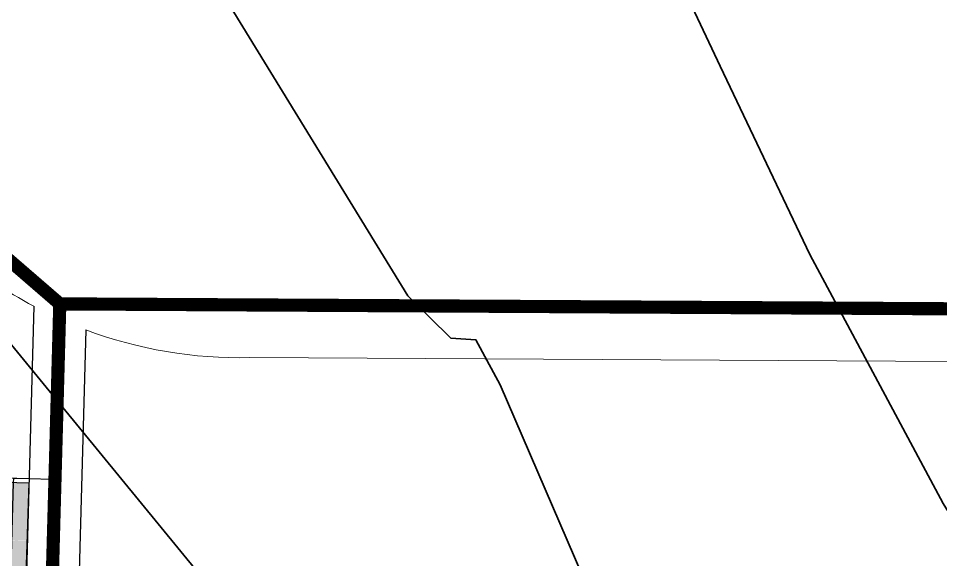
# Model space of a CAD drawing. Header units: metres. Extents: x 1477905 to 1478744, y 4202276 to 4202610.
# Drawn here: x 1478196.2 to 1478231.22, y 4202433.13 to 4202453.67 of the extents above; entities that cross this region are included whole.
import ezdxf

# ---------------------------------------------------------------- set-up
doc = ezdxf.new("R2010")
doc.units = ezdxf.units.M
doc.layers.add('Nouveau Terrain - CN - Courbes', color=22, linetype='Continuous', lineweight=0)
for name, color, linetype in [('PVcase AC Cables (Inverter - Transformer)', 181, 'Continuous'), ('PVcase Device Coloring', 7, 'Continuous'), ('PVcase PV Area', 30, 'Continuous'), ('PVcase PV Modules (full frames)', 142, 'Continuous'), ('PVcase PV Modules (optimised)', 142, 'Continuous'), ('PVcase String Cables', 150, 'Continuous'), ('PVcase Trenches', 7, 'Continuous')]:
    doc.layers.add(name, color=color, linetype=linetype)
doc.layers.add('PVcase AlignmentLine', color=130, linetype='Continuous', plot=False)

# ---------------------------------------------------------------- blocks, each defined once
blk = doc.blocks.new('3P18@15DEG F FX ID2 PVBlock')
at = {"layer": 'PVcase PV Modules (optimised)', "color": 0}
blk.add_polyline3d([(0, 0, 1.773945735132677), (21.06698842950539, -0.5810537936249747, 1.773945735132684), (20.88445742833418, -7.198992669318526, 7.019385073192552e-15), (-0.182531001171211, -6.617938875693552, 0)], close=True, dxfattribs=at)

msp = doc.modelspace()

# ---------------------------------------------------------------- hatches: boundary and pattern name
at = {"layer": 'PVcase Device Coloring', "true_color": 0x18bf00, "transparency": 33554582}
for points in [[(1478186.081966485, 4202436.327935767), (1478186.010567245, 4202434.128689232), (1478196.522825236, 4202433.838748056), (1478196.594224476, 4202436.037994592)], [(1478186.010253816, 4202434.119034945), (1478185.938854575, 4202431.91978841), (1478196.451112566, 4202431.629847234), (1478196.522511807, 4202433.829093769)]]:
    msp.add_hatch(color=92, dxfattribs=at).paths.add_polyline_path(points, flags=0)

# ---------------------------------------------------------------- linework, layer by layer
at = {"layer": 'Nouveau Terrain - CN - Courbes', "linetype": 'Continuous', "lineweight": 35}
for points in [[(1478191.782635741, 4202356.570647975, 79), (1478193.89331294, 4202358.324786164, 79), (1478195.737303268, 4202360.256982432, 79), (1478197.314606725, 4202362.367236781, 79), (1478200.251802954, 4202367.235182418, 79), (1478203.914042377, 4202372.327660529, 79), (1478207.918292536, 4202376.715558602, 79), (1478210.622893586, 4202379.700179767, 79), (1478211.424748836, 4202381.066530217, 79), (1478214.269165729, 4202384.139346729, 79), (1478230.73496988, 4202400.497210523, 79), (1478231.185462881, 4202401.067390285, 79), (1478231.189882716, 4202401.065276367, 79), (1478214.497266009, 4202439.76163587, 79), (1478213.574482175, 4202441.461250806, 79), (1478212.620447949, 4202441.535727794, 79), (1478210.986722192, 4202443.136237929, 79), (1478201.027599666, 4202459.38765746, 79), (1478198.790491017, 4202462.950725718, 79), (1478198.141995931, 4202464.664792827, 79), (1478198.128734443, 4202465.427372285, 79), (1478198.906600003, 4202468.265673866, 79)], [(1478251.033476167, 4202373.296515401, 78), (1478251.05809148, 4202373.264294561, 78), (1478246.318599698, 4202400.082176305, 78), (1478246.183157596, 4202402.016277359, 78), (1478247.092687694, 4202406.160369621, 78), (1478247.079317239, 4202408.034150641, 78), (1478246.638112145, 4202409.878886128, 78), (1478243.086074263, 4202419.025426174, 78), (1478241.211207293, 4202422.843964195, 78), (1478237.25085829, 4202426.407247224, 78), (1478234.865346407, 4202429.49458521, 78), (1478231.322183657, 4202435.257942467, 78), (1478226.255103274, 4202444.702132098, 78), (1478222.848737508, 4202451.859346564, 78), (1478221.45318272, 4202454.809515671, 78), (1478219.23926674, 4202454.938899869, 78), (1478217.182748848, 4202456.750521218, 78), (1478215.778224453, 4202458.529598337, 78), (1478215.612798866, 4202459.551147851, 78), (1478219.287140202, 4202465.863189307, 78)], [(1478192.88895124, 4202402.352852366, 80), (1478208.666926566, 4202422.322712625, 80), (1478208.667550403, 4202422.322407785, 80), (1478206.093885982, 4202428.120967079, 80), (1478205.689574103, 4202428.474477964, 80), (1478203.108119583, 4202432.523760058, 80), (1478187.299178634, 4202451.794067293, 80)]]:
    msp.add_polyline3d(points, dxfattribs=at)
at = {"layer": 'PVcase AC Cables (Inverter - Transformer)'}
for points in [[(1478201.196779384, 4202457.048865434, 78.27055897760276), (1478199.443453461, 4202456.891891065, 78.37379737851522), (1478197.690127538, 4202456.734916696, 78.4753642353592), (1478194.845997951, 4202456.812791032, 78.62514285357737), (1478194.023509712, 4202454.693078699, 78.74334406716599), (1478193.201021473, 4202452.573366364, 78.8699659947256), (1478192.378533235, 4202450.453654031, 78.99673851358546), (1478191.556044996, 4202448.333941698, 79.12622980436407), (1478193.660900123, 4202446.514867227, 79.09238819877842), (1478195.765755251, 4202444.695792756, 79.05725286485688), (1478197.870610378, 4202442.876718285, 79.01718567738308), (1478197.795627553, 4202440.145868633, 79.14611915244849), (1478197.720644729, 4202437.415018981, 79.2), (1478197.645661904, 4202434.684169331, 79.2), (1478197.57067908, 4202431.953319679, 79.2), (1478197.495696255, 4202429.222470027, 79.2), (1478197.420713431, 4202426.491620376, 79.2), (1478197.345730606, 4202423.760770724, 79.2), (1478197.270747781, 4202421.029921073, 79.2), (1478197.195764957, 4202418.299071422, 79.2), (1478197.120782132, 4202415.56822177, 79.2), (1478196.031156471, 4202415.598275003, 79.2095591143286), (1478196.031156471, 4202415.598275003, 82.82135230132319), (1478195.321906073, 4202415.617837013, 82.8334404731007)], [(1478201.196779384, 4202457.048865434, 78.27055897760276), (1478199.443453461, 4202456.891891065, 78.37379737851522), (1478197.690127538, 4202456.734916696, 78.4753642353592), (1478194.845997951, 4202456.812791032, 78.62514285357737), (1478194.023509712, 4202454.693078699, 78.74334406716599), (1478193.201021473, 4202452.573366364, 78.8699659947256), (1478192.378533235, 4202450.453654031, 78.99673851358546), (1478191.556044996, 4202448.333941698, 79.12622980436407), (1478193.660900123, 4202446.514867227, 79.09238819877842), (1478195.765755251, 4202444.695792756, 79.05725286485688), (1478197.870610378, 4202442.876718285, 79.01718567738308), (1478197.797790455, 4202440.224640802, 79.14229309950659), (1478197.724970533, 4202437.572563319, 79.2), (1478197.65215061, 4202434.920485837, 79.2), (1478197.579330687, 4202432.268408354, 79.2), (1478197.506510765, 4202429.616330871, 79.2), (1478197.433690842, 4202426.964253389, 79.2), (1478197.360870919, 4202424.312175907, 79.2), (1478197.288050997, 4202421.660098424, 79.2), (1478198.255823179, 4202421.633406063, 79.2), (1478198.255823179, 4202421.633406063, 82.87656608632109), (1478198.679374619, 4202421.621723986, 82.86298627838066)], [(1478195.765755251, 4202444.695792756, 79.05725286485688), (1478197.870610378, 4202442.876718285, 79.01718567738308), (1478197.790603525, 4202439.962895172, 79.15500637951386), (1478197.710596671, 4202437.049072058, 79.2), (1478197.630589818, 4202434.135248944, 79.2), (1478197.550582965, 4202431.221425831, 79.2), (1478197.470576112, 4202428.307602718, 79.2), (1478197.390569258, 4202425.393779605, 79.20000000000002), (1478197.310562405, 4202422.479956491, 79.2), (1478197.230555552, 4202419.566133378, 79.2), (1478197.150548699, 4202416.652310265, 79.2), (1478197.070541846, 4202413.738487151, 79.19999999999999), (1478196.990534992, 4202410.824664038, 79.2), (1478196.910528139, 4202407.910840925, 79.2), (1478196.830521286, 4202404.997017812, 79.14912094141432), (1478196.750514433, 4202402.083194698, 79.08714088057809), (1478196.670507579, 4202399.169371584, 79.02343291447215), (1478196.590500726, 4202396.255548472, 78.96067185106683), (1478196.510493873, 4202393.341725359, 78.89822633236949), (1478196.43048702, 4202390.427902245, 78.84445261962232), (1478196.350480166, 4202387.514079131, 78.78498133329727), (1478196.270473313, 4202384.600256018, 78.72432380814433), (1478195.177436836, 4202384.630403326, 78.75562427319315)], [(1478195.723219966, 4202444.732552934, 79.05792131888079), (1478197.80680745, 4202442.931858553, 79.01822821342012), (1478200.804751994, 4202442.91534891, 78.84526090312993), (1478203.620189511, 4202442.899844331, 78.6793962050228), (1478206.435627028, 4202442.884339753, 78.50659445958668), (1478209.251064545, 4202442.868835174, 78.32645416602382), (1478212.066502062, 4202442.853330594, 78.18655821884619), (1478214.88193958, 4202442.837826016, 78.05257896263691), (1478217.697377097, 4202442.822321437, 77.86134131750916), (1478220.512814614, 4202442.806816858, 77.67073510457458), (1478223.328252131, 4202442.791312279, 77.47083360906923), (1478226.143689648, 4202442.775807701, 77.27846256364349), (1478228.959127166, 4202442.760303122, 77.1248138839546), (1478231.774564683, 4202442.744798543, 77.00371484881897)], [(1478195.723219966, 4202444.732552934, 79.05792131888079), (1478197.80680745, 4202442.931858553, 79.01822821342012), (1478200.804751994, 4202442.91534891, 78.84526090312993), (1478203.719815469, 4202442.899295692, 78.67305928555258), (1478206.634878944, 4202442.883242475, 78.4936555883699), (1478209.549942419, 4202442.867189256, 78.30862303042422), (1478212.465005894, 4202442.851136039, 78.16840906546766), (1478215.380069369, 4202442.835082822, 78.01802972579537), (1478218.295132844, 4202442.819029604, 77.82215777749644), (1478221.21019632, 4202442.802976387, 77.62146023597346), (1478224.125259795, 4202442.786923168, 77.41637628351343), (1478227.04032327, 4202442.770869951, 77.21697345193685), (1478229.955386745, 4202442.754816733, 77.0798826951608), (1478232.87045022, 4202442.738763516, 76.95572730892619), (1478235.785513696, 4202442.722710298, 76.83858642085173), (1478238.700577171, 4202442.70665708, 76.72788190741838), (1478241.615640646, 4202442.690603863, 76.61916793775481), (1478244.530704121, 4202442.674550645, 76.51854226371599), (1478247.445767596, 4202442.658497428, 76.41170474258121), (1478250.360831071, 4202442.64244421, 76.304867221455), (1478253.275894546, 4202442.626390993, 76.18390527270658), (1478256.190958021, 4202442.610337774, 76.0334017874501), (1478259.106021497, 4202442.594284557, 75.88290398749791), (1478262.021084972, 4202442.578231339, 75.7324333912979)], [(1478195.723219966, 4202444.732552934, 79.05792131888079), (1478197.80680745, 4202442.931858553, 79.01822821342012), (1478200.724460959, 4202442.915791072, 78.8502654732098), (1478203.642114467, 4202442.89972359, 78.67800162184899), (1478206.559767976, 4202442.88365611, 78.49853308797726), (1478209.477421485, 4202442.867588629, 78.31294964915897), (1478212.395074993, 4202442.851521148, 78.17159394483697), (1478215.312728502, 4202442.835453667, 78.02270026236498), (1478218.23038201, 4202442.819386186, 77.82640226518211), (1478221.148035519, 4202442.803318705, 77.62585232895411), (1478224.065689027, 4202442.787251224, 77.42044658900834), (1478226.983342536, 4202442.771183743, 77.2208159375793), (1478229.900996044, 4202442.755116262, 77.08233570930331), (1478232.818649553, 4202442.739048782, 76.95799559927686), (1478235.736303061, 4202442.7229813, 76.84068042390828), (1478238.65395657, 4202442.70691382, 76.72981119943726), (1478241.571610078, 4202442.690846339, 76.62046028086446), (1478244.489263587, 4202442.674778858, 76.52006106559078), (1478247.406917095, 4202442.658711377, 76.41312861936527), (1478250.324570604, 4202442.642643896, 76.30619617311565), (1478253.242224113, 4202442.626576415, 76.18564380439533), (1478256.159877621, 4202442.610508934, 76.03500597938275), (1478259.07753113, 4202442.594441453, 75.88437491271706), (1478261.995184638, 4202442.578373972, 75.73377009064721)], [(1478195.723219966, 4202444.732552934, 79.05792131888079), (1478197.80680745, 4202442.931858553, 79.01822821342012), (1478200.804751994, 4202442.91534891, 78.84526090312993), (1478203.719815469, 4202442.899295692, 78.67305928555258), (1478206.634878944, 4202442.883242475, 78.4936555883699), (1478209.549942419, 4202442.867189256, 78.30862303042422), (1478212.465005894, 4202442.851136039, 78.16840906546766), (1478215.380069369, 4202442.835082822, 78.01802972579537), (1478218.295132844, 4202442.819029604, 77.82215777749644), (1478221.21019632, 4202442.802976387, 77.62146023597346), (1478224.125259795, 4202442.786923168, 77.41637628351343), (1478227.04032327, 4202442.770869951, 77.21697345193685), (1478229.955386745, 4202442.754816733, 77.0798826951608), (1478232.87045022, 4202442.738763516, 76.95572730892619), (1478235.785513696, 4202442.722710298, 76.83858642085173), (1478238.700577171, 4202442.70665708, 76.72788190741838), (1478241.615640646, 4202442.690603863, 76.61916793775481), (1478244.530704121, 4202442.674550645, 76.51854226371599), (1478247.445767596, 4202442.658497428, 76.41170474258121), (1478250.360831071, 4202442.64244421, 76.304867221455), (1478253.275894546, 4202442.626390993, 76.18390527270658), (1478256.190958021, 4202442.610337774, 76.0334017874501), (1478259.106021497, 4202442.594284557, 75.88290398749791), (1478262.021084972, 4202442.578231339, 75.7324333912979)], [(1478195.723219966, 4202444.732552934, 79.05792131888079), (1478197.80680745, 4202442.931858553, 79.01822821342012), (1478200.804751994, 4202442.91534891, 78.84526090312993), (1478203.719815469, 4202442.899295692, 78.67305928555258), (1478206.634878944, 4202442.883242475, 78.4936555883699), (1478209.549942419, 4202442.867189256, 78.30862303042422), (1478212.465005894, 4202442.851136039, 78.16840906546766), (1478215.380069369, 4202442.835082822, 78.01802972579537), (1478218.295132844, 4202442.819029604, 77.82215777749644), (1478221.21019632, 4202442.802976387, 77.62146023597346), (1478224.125259795, 4202442.786923168, 77.41637628351343), (1478227.04032327, 4202442.770869951, 77.21697345193685), (1478229.955386745, 4202442.754816733, 77.0798826951608), (1478232.87045022, 4202442.738763516, 76.95572730892619), (1478235.785513696, 4202442.722710298, 76.83858642085173), (1478238.700577171, 4202442.70665708, 76.72788190741838), (1478241.615640646, 4202442.690603863, 76.61916793775481), (1478244.530704121, 4202442.674550645, 76.51854226371599), (1478247.445767596, 4202442.658497428, 76.41170474258121), (1478250.360831071, 4202442.64244421, 76.304867221455), (1478253.275894546, 4202442.626390993, 76.18390527270658), (1478256.190958021, 4202442.610337774, 76.0334017874501), (1478259.106021497, 4202442.594284557, 75.88290398749791), (1478262.021084972, 4202442.578231339, 75.7324333912979)], [(1478195.765755251, 4202444.695792756, 79.05725286485688), (1478197.870610378, 4202442.876718285, 79.01718567738308), (1478197.788512151, 4202439.886728042, 79.15870590279151), (1478197.706413924, 4202436.8967378, 79.2), (1478197.624315698, 4202433.906747557, 79.2), (1478197.542217471, 4202430.916757315, 79.2), (1478197.460119244, 4202427.926767073, 79.2), (1478197.378021018, 4202424.93677683, 79.2), (1478197.295922791, 4202421.946786588, 79.2), (1478197.213824564, 4202418.956796345, 79.2), (1478197.131726338, 4202415.966806103, 79.2), (1478197.049628111, 4202412.976815861, 79.2), (1478196.967529884, 4202409.986825618, 79.2), (1478196.885431658, 4202406.996835376, 79.19108462212549), (1478196.803333431, 4202404.006845133, 79.12838040202453), (1478196.721235204, 4202401.016854892, 79.06461611023816), (1478196.639136977, 4202398.026864649, 78.99799497391987), (1478196.557038751, 4202395.036874406, 78.93548469044038), (1478196.474940524, 4202392.046884164, 78.87428668822761), (1478196.392842298, 4202389.056893921, 78.8157800647276), (1478196.310744071, 4202386.06690368, 78.75311767219632), (1478196.228645844, 4202383.076913437, 78.68836403485177), (1478196.146547618, 4202380.086923194, 78.62179576435116)], [(1478195.765755251, 4202444.695792756, 79.05725286485688), (1478197.870610378, 4202442.876718285, 79.01718567738308), (1478197.790562185, 4202439.961389619, 79.15507950591284), (1478197.710513993, 4202437.046060952, 79.2), (1478197.630465801, 4202434.130732287, 79.2), (1478197.550417609, 4202431.215403621, 79.2), (1478197.470369417, 4202428.300074955, 79.2), (1478197.390321224, 4202425.384746289, 79.2), (1478197.310273032, 4202422.469417623, 79.2), (1478197.23022484, 4202419.554088958, 79.2), (1478197.150176648, 4202416.638760292, 79.2), (1478197.070128456, 4202413.723431625, 79.2), (1478196.990080263, 4202410.80810296, 79.2), (1478196.910032071, 4202407.892774294, 79.2), (1478196.829983879, 4202404.977445628, 79.14871097487057), (1478196.749935687, 4202402.062116962, 79.08669564616075), (1478196.669887495, 4202399.146788296, 79.02293972180219), (1478196.589839303, 4202396.231459631, 78.96017399069488), (1478196.50979111, 4202393.316130964, 78.89767595258088), (1478196.429742918, 4202390.400802298, 78.84395323067211), (1478196.349694726, 4202387.485473633, 78.7844467602375), (1478196.269646534, 4202384.570144967, 78.72369569765856), (1478196.189598342, 4202381.654816301, 78.65707953235724)], [(1478195.765755251, 4202444.695792756, 79.05725286485688), (1478197.870610378, 4202442.876718285, 79.01718567738308), (1478197.792288328, 4202440.024255143, 79.15202605658995), (1478197.713966278, 4202437.171792002, 79.2), (1478197.635644227, 4202434.319328861, 79.2), (1478197.557322177, 4202431.466865721, 79.2), (1478197.479000127, 4202428.61440258, 79.2), (1478197.400678077, 4202425.761939439, 79.2), (1478197.322356027, 4202422.909476298, 79.2), (1478197.244033977, 4202420.057013157, 79.2), (1478197.165711927, 4202417.204550016, 79.2), (1478197.087389877, 4202414.352086875, 79.2), (1478197.009067827, 4202411.499623734, 79.2), (1478196.930745777, 4202408.647160593, 79.2), (1478196.852423727, 4202405.794697452, 79.16611348740201), (1478196.774101677, 4202402.942234311, 79.10528675665438), (1478196.695779626, 4202400.08977117, 79.0435333673924), (1478197.653434403, 4202400.063357859, 79.01792966837591), (1478197.653434403, 4202400.063357859, 82.44631280451883), (1478198.077150993, 4202400.051671227, 82.4344724323605)]]:
    msp.add_polyline3d(points, dxfattribs=at)
at = {"layer": 'PVcase AlignmentLine'}
for points in [[(1478196.779234952, 4202442.745830558), (1478193.703769114, 4202331.24014277)], [(1478198.755279368, 4202441.849708444), (1478195.717547114, 4202331.712109083)]]:
    msp.add_lwpolyline(points, dxfattribs=at)
at = {"layer": 'PVcase PV Area', "color": 92, "lineweight": 0, "ltscale": 0.3}
for points in [[(1478335.361902576, 4202370.220446859), (1478328.161506558, 4202368.779414594), (1478311.35377171, 4202362.969590221), (1478289.389377849, 4202355.733501516), (1478213.36633983, 4202335.848431768), (1478195.717547114, 4202331.712109083), (1478198.755279367, 4202441.849708444, 0.09648238781061982), (1478204.987450577, 4202440.794595701), (1478240.661240257, 4202440.595789407, 0.1939480512091919), (1478252.261224224, 4202447.160963167, -0.1444995889692197), (1478259.391916649, 4202452.430445281, -0.0938173287170343), (1478261.961655337, 4202452.851254969), (1478337.583435849, 4202450.765512023)], [(1478081.195897831, 4202309.408074516, -0.05134033259658074), (1478078.780944264, 4202309.865308243), (1478063.362561366, 4202314.461482239, 0.05805379121474256), (1478060.627146449, 4202314.941552777, 0.01764863790454796), (1478045.521908471, 4202315.280897629), (1477980.304835158, 4202315.382556441), (1477969.227141967, 4202315.399824084, -0.5981483022966041), (1477963.409771807, 4202326.276816209), (1477966.523975583, 4202330.958387922), (1477988.681383842, 4202364.267542757), (1478000.256834568, 4202382.239012351), (1478010.317299969, 4202397.723511036), (1478024.479096755, 4202416.97208983), (1478037.541256056, 4202436.830169353), (1478046.880113991, 4202449.340671219), (1478048.925549185, 4202451.178073373), (1478191.473299444, 4202447.246428729, 0.1064139140517762), (1478196.779234951, 4202442.745830558), (1478193.703769114, 4202331.24014277), (1478155.058289575, 4202322.182856176, 0.2166355322477609), (1478133.90654308, 4202308.191252904, -0.2264994037307809), (1478128.45885733, 4202305.403806316), (1478120.587080255, 4202306.0704303)]]:
    msp.add_lwpolyline(points, format="xyb", close=True, dxfattribs=at)
at = {"layer": 'PVcase String Cables'}
for points in [[(1478138.653821305, 4202448.759838288, 83.82673073883487), (1478159.295829397, 4202448.190505991, 83.70193516527658), (1478159.548967318, 4202448.183524132, 83.7019741596118), (1478180.615310567, 4202447.602488143, 83.5370369027405), (1478180.938072721, 4202447.593585961, 83.51932964598879), (1478191.439954094, 4202447.30393099, 83.01444192864155), (1478191.439954094, 4202447.30393099, 79.17622064922102), (1478192.475038385, 4202447.275382076, 79.12359920397977), (1478194.206053175, 4202445.779390845, 79.09433092432224), (1478195.937067966, 4202444.283399614, 79.06366575614145), (1478197.668082756, 4202442.787408382, 79.03267153880886), (1478197.607456553, 4202440.579422143, 79.1365229594389), (1478197.54683035, 4202438.371435906, 79.2), (1478197.486204148, 4202436.163449667, 79.2), (1478196.599091766, 4202436.187917334, 79.20307221503752), (1478196.599091766, 4202436.187917334, 83.17643122438344), (1478175.535597077, 4202436.768874804, 83.5602343910323), (1478175.257362725, 4202436.776548855, 83.56511590034232), (1478168.826962269, 4202436.953907325, 83.5817736111649), (1478168.822826655, 4202436.803964351, 83.58177334165997), (1478168.792493592, 4202435.704193067, 83.28697746077454)], [(1478138.653821305, 4202448.759838288, 83.82673073883487), (1478159.295829397, 4202448.190505991, 83.70193516527658), (1478159.548967318, 4202448.183524132, 83.7019741596118), (1478180.615310567, 4202447.602488143, 83.5370369027405), (1478180.938072721, 4202447.593585961, 83.51932964598879), (1478191.439954094, 4202447.30393099, 83.01444192864155), (1478191.439954094, 4202447.30393099, 79.17622064922102), (1478192.475038385, 4202447.275382076, 79.12359920397977), (1478194.206053175, 4202445.779390845, 79.09433092432224), (1478195.937067966, 4202444.283399614, 79.06366575614145), (1478197.668082756, 4202442.787408382, 79.03267153880886), (1478197.607456553, 4202440.579422143, 79.1365229594389), (1478197.546830351, 4202438.371435906, 79.2), (1478197.486204148, 4202436.163449667, 79.2), (1478196.599091766, 4202436.187917334, 79.20307221503752), (1478196.599091766, 4202436.187917334, 83.17643122438344), (1478175.535597077, 4202436.768874807, 83.56023439103394), (1478175.257362725, 4202436.776548858, 83.56511590034252), (1478169.997979583, 4202436.921609209, 83.57874013480135), (1478169.993843969, 4202436.771666234, 83.57873986529633), (1478169.902578469, 4202433.462696796, 82.69176402398313)], [(1478138.653821305, 4202448.759838288, 83.82673073883487), (1478159.295829397, 4202448.190505991, 83.70193516527658), (1478159.548967318, 4202448.183524132, 83.7019741596118), (1478180.615310567, 4202447.602488143, 83.5370369027405), (1478180.938072721, 4202447.593585961, 83.51932964598879), (1478191.439954094, 4202447.30393099, 83.01444192864155), (1478191.439954094, 4202447.30393099, 79.17622064922102), (1478192.475038385, 4202447.275382076, 79.12359920397977), (1478194.206053175, 4202445.779390845, 79.09433092432224), (1478195.937067966, 4202444.283399614, 79.06366575614145), (1478197.668082756, 4202442.787408382, 79.03267153880886), (1478197.607456553, 4202440.579422144, 79.13652295939514), (1478197.546830351, 4202438.371435908, 79.2), (1478197.486204148, 4202436.16344967, 79.2), (1478196.599091767, 4202436.187917368, 79.20307221502667), (1478196.599091767, 4202436.187917368, 83.17643122438628), (1478196.004742607, 4202436.204310279, 83.18726100802093), (1478196.000606993, 4202436.054367302, 83.18724767594956), (1478195.848409054, 4202430.536199709, 81.70785149056955)], [(1478138.653821305, 4202448.759838288, 83.82673073883487), (1478159.295829397, 4202448.190505991, 83.70193516527658), (1478159.548967318, 4202448.183524132, 83.7019741596118), (1478180.615310567, 4202447.602488143, 83.5370369027405), (1478180.938072721, 4202447.593585961, 83.51932964598879), (1478191.439954094, 4202447.30393099, 83.01444192864155), (1478191.439954094, 4202447.30393099, 79.17622064922102), (1478192.475038385, 4202447.275382076, 79.12359920397977), (1478194.206053175, 4202445.779390845, 79.09433092432224), (1478195.937067966, 4202444.283399614, 79.06366575614145), (1478197.668082756, 4202442.787408382, 79.03267153880886), (1478197.607456553, 4202440.579422143, 79.1365229594389), (1478197.546830351, 4202438.371435906, 79.2), (1478197.486204148, 4202436.163449667, 79.2), (1478196.599091766, 4202436.187917337, 79.20307221503977), (1478196.599091766, 4202436.187917337, 83.17643122438508), (1478186.647426004, 4202436.462396728, 83.35776299719032), (1478186.64329039, 4202436.312453755, 83.35774966511747), (1478186.612957327, 4202435.212682471, 83.0629058758373)], [(1478138.653821305, 4202448.759838288, 83.82673073883487), (1478159.295829397, 4202448.190505991, 83.70193516527658), (1478159.548967318, 4202448.183524132, 83.7019741596118), (1478180.615310567, 4202447.602488143, 83.5370369027405), (1478180.938072721, 4202447.593585961, 83.51932964598879), (1478191.439954094, 4202447.30393099, 83.01444192864155), (1478191.439954094, 4202447.30393099, 79.17622064922102), (1478192.475038385, 4202447.275382076, 79.12359920397977), (1478194.206053175, 4202445.779390845, 79.09433092432224), (1478195.937067966, 4202444.283399614, 79.06366575614145), (1478197.668082756, 4202442.787408382, 79.03267153880886), (1478197.607456553, 4202440.579422144, 79.13652295939514), (1478197.546830351, 4202438.371435906, 79.2), (1478197.486204148, 4202436.163449668, 79.2), (1478196.599091766, 4202436.187917335, 79.20307221503826), (1478196.599091766, 4202436.187917335, 83.17643122438398), (1478175.535597077, 4202436.768874809, 83.56023439103082), (1478175.257362725, 4202436.77654886, 83.56511590034266), (1478171.170529741, 4202436.889268815, 83.57570268766406), (1478171.166394127, 4202436.73932584, 83.57570241815904), (1478171.075128627, 4202433.430356401, 82.68872657659692)], [(1478138.653821305, 4202448.759838288, 83.82673073883487), (1478159.295829397, 4202448.190505991, 83.70193516527658), (1478159.548967318, 4202448.183524132, 83.7019741596118), (1478180.615310567, 4202447.602488143, 83.5370369027405), (1478180.938072721, 4202447.593585961, 83.51932964598879), (1478191.439954094, 4202447.30393099, 83.01444192864155), (1478191.439954094, 4202447.30393099, 79.17622064922102), (1478192.475038385, 4202447.275382076, 79.12359920397977), (1478194.206053175, 4202445.779390845, 79.09433092432224), (1478195.937067966, 4202444.283399614, 79.06366575614145), (1478197.668082756, 4202442.787408382, 79.03267153880886), (1478197.607456553, 4202440.579422143, 79.1365229594389), (1478197.546830351, 4202438.371435906, 79.2), (1478197.486204148, 4202436.163449667, 79.2), (1478196.599091766, 4202436.187917334, 79.20307221503752), (1478196.599091766, 4202436.187917334, 83.17643122438344), (1478175.535597077, 4202436.768874806, 83.5602343910334), (1478175.257362725, 4202436.776548857, 83.56511590034245), (1478169.999512427, 4202436.921566931, 83.57873616402762), (1478169.995376813, 4202436.771623957, 83.57873589452267), (1478169.96504375, 4202435.671852672, 83.28394001363785)], [(1478138.653821305, 4202448.759838288, 83.82673073883487), (1478159.295829397, 4202448.190505991, 83.70193516527658), (1478159.548967318, 4202448.183524132, 83.7019741596118), (1478180.615310567, 4202447.602488143, 83.5370369027405), (1478180.938072721, 4202447.593585961, 83.51932964598879), (1478191.439954094, 4202447.30393099, 83.01444192864155), (1478191.439954094, 4202447.30393099, 79.17622064922102), (1478192.475038385, 4202447.275382076, 79.12359920397977), (1478194.206053175, 4202445.779390845, 79.09433092432224), (1478195.937067966, 4202444.283399614, 79.06366575614145), (1478197.668082756, 4202442.787408382, 79.03267153880886), (1478197.607456553, 4202440.579422143, 79.13652295945224), (1478197.54683035, 4202438.371435906, 79.2), (1478197.486204147, 4202436.163449667, 79.2), (1478196.599091766, 4202436.187917336, 79.20307221503901), (1478196.599091766, 4202436.187917336, 83.17643122438453), (1478185.453505907, 4202436.495326531, 83.37951771171456), (1478185.449370293, 4202436.345383559, 83.37950437964224), (1478185.297172354, 4202430.827215966, 81.90010819422032)], [(1478138.653821305, 4202448.759838288, 83.82673073883487), (1478159.295829397, 4202448.190505991, 83.70193516527658), (1478159.548967318, 4202448.183524132, 83.7019741596118), (1478180.615310567, 4202447.602488143, 83.5370369027405), (1478180.938072721, 4202447.593585961, 83.51932964598879), (1478191.439954094, 4202447.30393099, 83.01444192864155), (1478191.439954094, 4202447.30393099, 79.17622064922102), (1478192.475038385, 4202447.275382076, 79.12359920397977), (1478194.206053175, 4202445.779390845, 79.09433092432224), (1478195.937067966, 4202444.283399614, 79.06366575614145), (1478197.668082756, 4202442.787408382, 79.03267153880886), (1478197.607456553, 4202440.579422143, 79.1365229594389), (1478197.546830351, 4202438.371435906, 79.2), (1478197.486204148, 4202436.163449667, 79.2), (1478196.599091766, 4202436.187917333, 79.20307221503674), (1478196.599091766, 4202436.187917333, 83.17643122438288), (1478175.535597076, 4202436.768874789, 83.56023439103141), (1478175.257362725, 4202436.776548839, 83.56511590034236), (1478154.753294686, 4202437.342076609, 83.6182309183541), (1478154.749159073, 4202437.192133641, 83.61823064884896), (1478154.596961134, 4202431.673966048, 82.13907484685724)]]:
    msp.add_polyline3d(points, dxfattribs=at)
at = {"layer": 'PVcase Trenches', "color": 1, "linetype": 'Continuous', "const_width": 0.5}
for points in [[(1478194.958794975, 4202340.47270462), (1478194.958794975, 4202340.472704619), (1478197.769346567, 4202442.832063333), (1478191.437312, 4202448.304384103)], [(1478197.769346567, 4202442.832063333), (1478291.170065639, 4202442.317706755), (1478338.314950843, 4202441.017392069)]]:
    msp.add_lwpolyline(points, dxfattribs=at)

# ---------------------------------------------------------------- block references
at = {"layer": 'PVcase PV Modules (full frames)', "extrusion": (0.01820437796092425, -0.0005020994296443092, 0.9998341605082408), "rotation": 271.5798884593579}
msp.add_blockref('3P18@15DEG F FX ID2 PVBlock', (4241593.505431375, -1361521.878380696, 24880.99745557175), dxfattribs=at)

doc.saveas('drawing.dxf')
